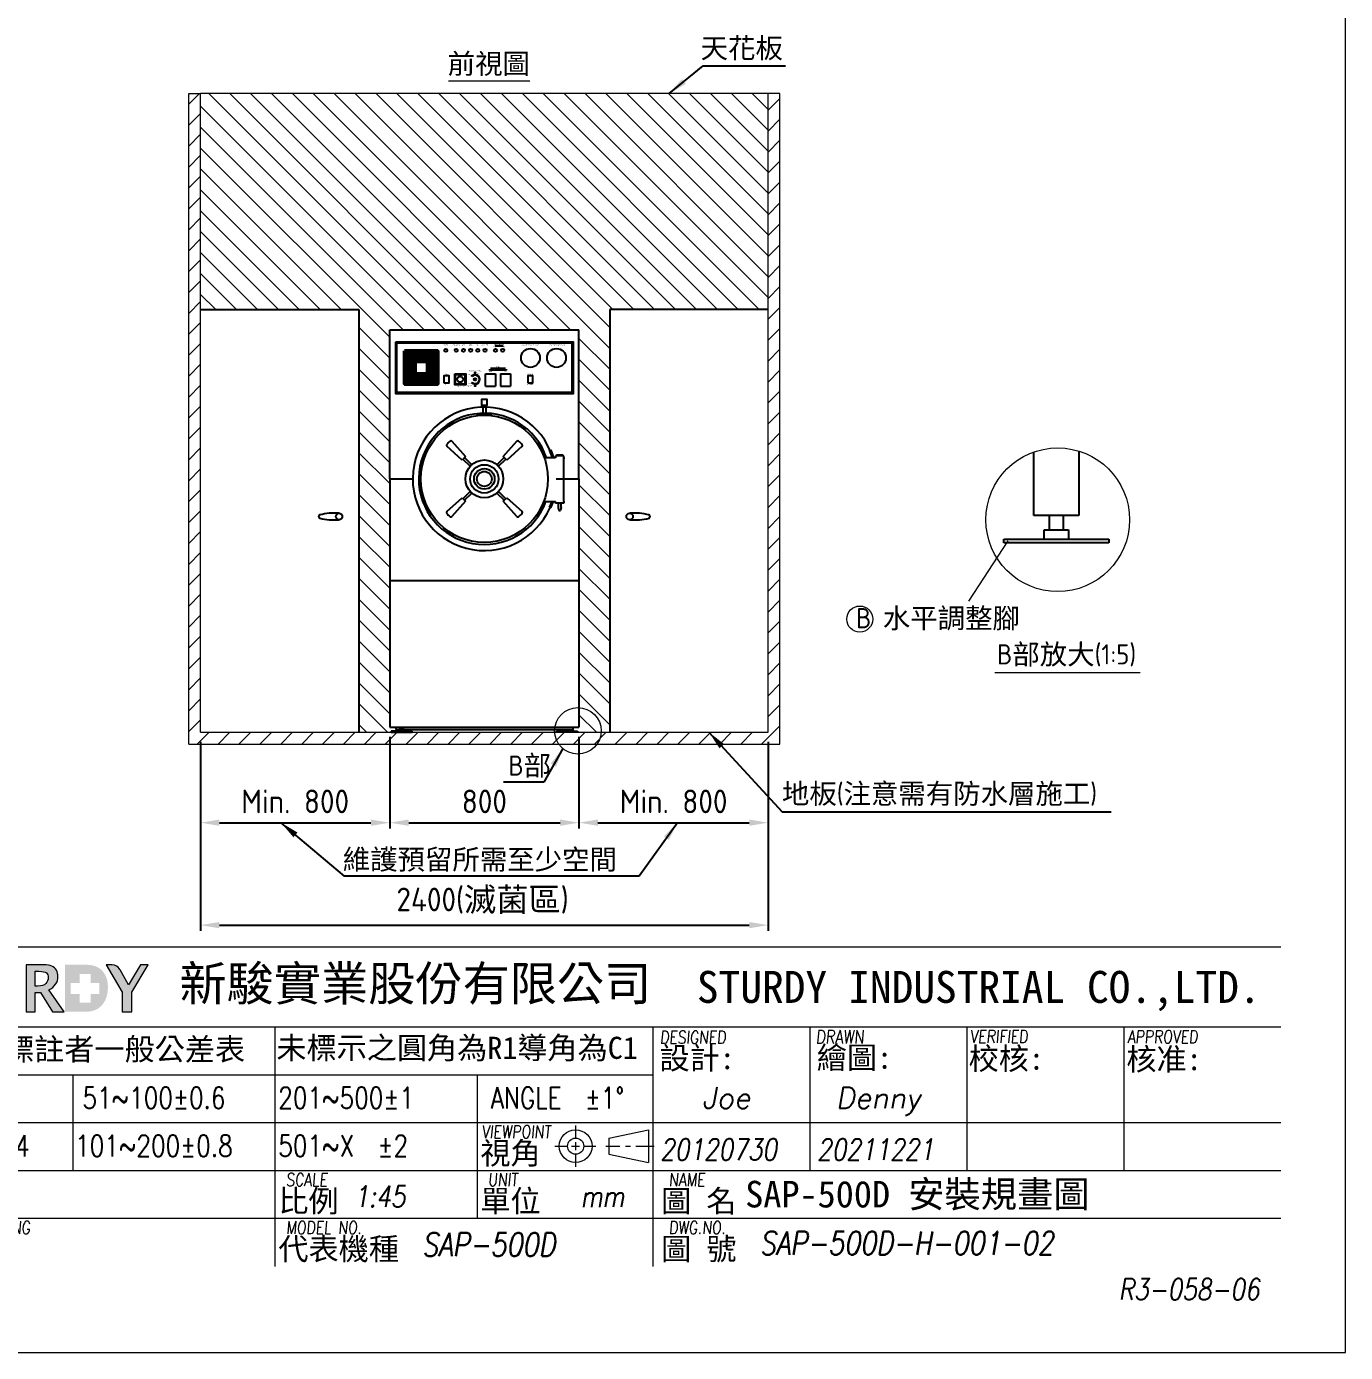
# Model space of a CAD drawing. Header units: millimetres. Extents: x 14537 to 27722, y 108 to 9378.
# Drawn here: x 22145 to 27722, y 108 to 5713 of the extents above; entities that cross this region are included whole.
import ezdxf

# ---------------------------------------------------------------- set-up
doc = ezdxf.new("R2010")
doc.units = ezdxf.units.MM
doc.header["$MEASUREMENT"] = 0
doc.linetypes.add('HIDDEN', pattern=[9.525, 6.35, -3.175])
doc.layers.get('0').update_dxf_attribs({"lineweight": 25})
for name, color, linetype, lineweight in [('D', 3, 'Continuous', 13), ('F', 7, 'Continuous', 15), ('H', 2, 'HIDDEN', 15), ('S', 4, 'Continuous', 15), ('T', 4, 'Continuous', 15)]:
    doc.layers.add(name, color=color, linetype=linetype, lineweight=lineweight)
doc.styles.get("Standard").update_dxf_attribs({"font": 'KAIU.TTF'})
doc.styles.add('STU25', font='isocp2.shx')
doc.styles.add('Text', font='romans.shx', dxfattribs={"width": 0.8, "oblique": 10})
doc.dimstyles.new('STU25', dxfattribs={"dimscale": 40, "dimtxt": 2.5, "dimasz": 2, "dimexe": 0.6, "dimexo": 1, "dimgap": 1, "dimtad": 1, "dimdsep": 46, "dimtxsty": 'STU25', "dimcen": 2, "dimazin": 2, "dimtfac": 1, "dimtmove": 0, "dimatfit": 3, "dimfxl": 0, "dimtolj": 1, "dimtzin": 0, "dimarcsym": 0})
doc.dimstyles.new('STU25$7', dxfattribs={"dimscale": 40, "dimtxt": 2.5, "dimasz": 2, "dimexe": 1.25, "dimexo": 0.625, "dimgap": 1, "dimtad": 0, "dimdec": 4, "dimdsep": 46, "dimtxsty": 'STU25', "dimcen": 2.5, "dimazin": 2, "dimtfac": 1, "dimtdec": 4, "dimtmove": 0, "dimatfit": 3, "dimfxl": 0, "dimtolj": 1, "dimtzin": 0, "dimarcsym": 0})

# ---------------------------------------------------------------- blocks, each defined once
blk = doc.blocks.new('*D7')
at = {"layer": 'D', "color": 0, "lineweight": -2}
for p, q in [((24481.2, 2711), (24481.2, 2323.8)), ((25281.2, 2690), (25281.2, 2323.8)), ((24561.2, 2347.8), (25201.2, 2347.8))]:
    blk.add_line(p, q, dxfattribs=at)
at = {"layer": 'D', "color": 0}
for points in [[(24561.2, 2361.2), (24561.2, 2334.5), (24481.2, 2347.8)], [(25201.2, 2334.5), (25201.2, 2361.2), (25281.2, 2347.8)]]:
    blk.add_solid(points, dxfattribs=at)
at = {"layer": 'Defpoints', "color": 0}
for p in [(24481.2, 2751), (25281.2, 2730), (25281.2, 2347.8)]:
    blk.add_point(p, dxfattribs=at)
at = {"layer": 'D', "color": 0, "insert": (24881.2, 2437.8), "char_height": 100, "attachment_point": 5, "style": 'STU25'}
blk.add_mtext('\\A1;Min. 800', dxfattribs=at)
blk = doc.blocks.new('*D5')
at = {"layer": 'D', "color": 0, "lineweight": -2}
for p, q in [((22881.2, 2690), (22881.2, 1890.7)), ((25281.2, 2690), (25281.2, 1890.7)), ((22961.2, 1914.7), (25201.2, 1914.7))]:
    blk.add_line(p, q, dxfattribs=at)
at = {"layer": 'D', "color": 0}
for points in [[(22961.2, 1928.1), (22961.2, 1901.4), (22881.2, 1914.7)], [(25201.2, 1901.4), (25201.2, 1928.1), (25281.2, 1914.7)]]:
    blk.add_solid(points, dxfattribs=at)
at = {"layer": 'Defpoints', "color": 0}
for p in [(22881.2, 2730), (25281.2, 2730), (25281.2, 1914.7)]:
    blk.add_point(p, dxfattribs=at)
at = {"layer": 'D', "color": 0, "insert": (24073.6, 2017.7), "char_height": 100, "attachment_point": 5, "style": 'STU25'}
blk.add_mtext('\\A1;2400({\\f標楷體|b0|i0|c136|p65;滅菌區})', dxfattribs=at)
blk = doc.blocks.new('*D6')
at = {"layer": 'D', "color": 0, "lineweight": -2}
for p, q in [((23681.2, 2711), (23681.2, 2323.8)), ((22881.2, 2690), (22881.2, 2323.8)), ((22961.2, 2347.8), (23601.2, 2347.8))]:
    blk.add_line(p, q, dxfattribs=at)
at = {"layer": 'D', "color": 0}
for points in [[(22961.2, 2361.2), (22961.2, 2334.5), (22881.2, 2347.8)], [(23601.2, 2334.5), (23601.2, 2361.2), (23681.2, 2347.8)]]:
    blk.add_solid(points, dxfattribs=at)
at = {"layer": 'Defpoints', "color": 0}
for p in [(23681.2, 2751), (22881.2, 2730), (23681.2, 2347.8)]:
    blk.add_point(p, dxfattribs=at)
at = {"layer": 'D', "color": 0, "insert": (23281.2, 2437.8), "char_height": 100, "attachment_point": 5, "style": 'STU25'}
blk.add_mtext('\\A1;Min. 800', dxfattribs=at)
blk = doc.blocks.new('*D18')
at = {"layer": 'D', "color": 0, "lineweight": -2}
for p, q in [((23681.2, 2711), (23681.2, 2323.8)), ((24481.2, 2711), (24481.2, 2323.8)), ((23761.2, 2347.8), (24401.2, 2347.8))]:
    blk.add_line(p, q, dxfattribs=at)
at = {"layer": 'D', "color": 0}
for points in [[(23761.2, 2361.2), (23761.2, 2334.5), (23681.2, 2347.8)], [(24401.2, 2334.5), (24401.2, 2361.2), (24481.2, 2347.8)]]:
    blk.add_solid(points, dxfattribs=at)
at = {"layer": 'Defpoints', "color": 0}
for p in [(23681.2, 2751), (24481.2, 2751), (24481.2, 2347.8)]:
    blk.add_point(p, dxfattribs=at)
at = {"layer": 'D', "color": 0, "insert": (24081.2, 2437.8), "char_height": 100, "attachment_point": 5, "style": 'STU25'}
blk.add_mtext('\\A1;800', dxfattribs=at)
blk = doc.blocks.new('新駿LOGO')
at = {"layer": 'F'}
h = blk.add_hatch(color=256, dxfattribs=at)
edge = h.paths.add_edge_path()
edge.add_spline(control_points=[(-518.54, -443.62), (-518.54, -443.62), (-518.54, -439.2), (-518.54, -439.2), (-518.54, -439.2), (-516.88, -439.2), (-516.88, -439.2), (-516.55, -439.2), (-516.29, -439.25), (-516.11, -439.33), (-515.93, -439.41), (-515.79, -439.54), (-515.69, -439.72), (-515.59, -439.89), (-515.54, -440.08), (-515.54, -440.3), (-515.54, -440.56), (-515.61, -440.8), (-515.76, -441.03), (-515.91, -441.26), (-516.12, -441.44), (-516.39, -441.56), (-516.39, -441.56), (-514.95, -443.62), (-514.95, -443.62), (-514.95, -443.62), (-516.07, -443.62), (-516.07, -443.62), (-516.07, -443.62), (-517.17, -441.81), (-517.17, -441.81), (-517.17, -441.81), (-517.67, -441.81), (-517.67, -441.81), (-517.67, -441.81), (-517.67, -443.62), (-517.67, -443.62), (-517.67, -443.62), (-518.54, -443.62), (-518.54, -443.62)], knot_values=[0, 0, 0, 0, 1, 1, 1, 2, 2, 2, 3, 3, 3, 4, 4, 4, 5, 5, 5, 6, 6, 6, 7, 7, 7, 8, 8, 8, 9, 9, 9, 10, 10, 10, 11, 11, 11, 12, 12, 12, 13, 13, 13, 13], degree=3, periodic=1)
edge = h.paths.add_edge_path(flags=16)
edge.add_spline(control_points=[(-517.67, -441.21), (-517.67, -441.21), (-517.46, -441.21), (-517.46, -441.21), (-517.08, -441.21), (-516.82, -441.13), (-516.68, -440.96), (-516.53, -440.8), (-516.46, -440.61), (-516.46, -440.4), (-516.46, -440.22), (-516.52, -440.08), (-516.63, -439.97), (-516.75, -439.86), (-516.99, -439.81), (-517.35, -439.81), (-517.35, -439.81), (-517.67, -439.81), (-517.67, -439.81), (-517.67, -439.81), (-517.67, -441.21), (-517.67, -441.21)], knot_values=[0, 0, 0, 0, 1, 1, 1, 2, 2, 2, 3, 3, 3, 4, 4, 4, 5, 5, 5, 6, 6, 6, 7, 7, 7, 7], degree=3, periodic=1)
h = blk.add_hatch(color=256, dxfattribs=at)
edge = h.paths.add_edge_path()
edge.add_spline(control_points=[(-514.87, -443.62), (-514.87, -443.62), (-513.05, -443.62), (-513.05, -443.62)], knot_values=[-9, -9, -9, -9, -8, -8, -8, -8], degree=3, periodic=0)
edge.add_spline(control_points=[(-513.05, -443.62), (-512.51, -443.62), (-512.09, -443.52), (-511.79, -443.32)], knot_values=[-8, -8, -8, -8, -7, -7, -7, -7], degree=3, periodic=0)
edge.add_spline(control_points=[(-511.79, -443.32), (-511.48, -443.12), (-511.25, -442.85), (-511.09, -442.5)], knot_values=[-7, -7, -7, -7, -6, -6, -6, -6], degree=3, periodic=0)
edge.add_spline(control_points=[(-511.09, -442.5), (-510.93, -442.15), (-510.85, -441.76), (-510.85, -441.32)], knot_values=[-6, -6, -6, -6, -5, -5, -5, -5], degree=3, periodic=0)
edge.add_spline(control_points=[(-510.85, -441.32), (-510.85, -440.87), (-510.93, -440.49), (-511.1, -440.17)], knot_values=[-5, -5, -5, -5, -4, -4, -4, -4], degree=3, periodic=0)
edge.add_spline(control_points=[(-511.1, -440.17), (-511.27, -439.85), (-511.49, -439.61), (-511.78, -439.45)], knot_values=[-4, -4, -4, -4, -3, -3, -3, -3], degree=3, periodic=0)
edge.add_spline(control_points=[(-511.78, -439.45), (-512.06, -439.29), (-512.46, -439.2), (-512.97, -439.2)], knot_values=[-3, -3, -3, -3, -2, -2, -2, -2], degree=3, periodic=0)
edge.add_spline(control_points=[(-512.97, -439.2), (-512.97, -439.2), (-514.87, -439.2), (-514.87, -439.2)], knot_values=[-2, -2, -2, -2, -1, -1, -1, -1], degree=3, periodic=0)
edge.add_spline(control_points=[(-514.87, -439.2), (-514.87, -439.2), (-514.87, -443.62), (-514.87, -443.62)], knot_values=[-1, -1, -1, -1, 0, 0, 0, 0], degree=3, periodic=0)
h.paths.add_polyline_path([(-514.34, -441.95), (-514.34, -440.92), (-513.51, -440.92), (-513.51, -440.07), (-512.48, -440.07), (-512.48, -440.92), (-511.64, -440.92), (-511.64, -441.95), (-512.48, -441.95), (-512.48, -442.77), (-513.51, -442.77), (-513.51, -441.95)], flags=16)
h = blk.add_hatch(color=256, dxfattribs=at)
edge = h.paths.add_edge_path()
edge.add_spline(control_points=[(-509.51, -443.62), (-509.51, -443.62), (-509.51, -441.77), (-509.51, -441.77), (-509.51, -441.77), (-511, -439.2), (-511, -439.2), (-511, -439.2), (-510.64, -439.2), (-510.64, -439.2), (-510.64, -439.2), (-510.3, -439.19), (-510.04, -439.32), (-509.79, -439.45), (-509.71, -439.68), (-509.71, -439.68), (-509.71, -439.68), (-508.9, -441.07), (-508.9, -441.07), (-508.9, -441.07), (-507.78, -439.2), (-507.78, -439.2), (-507.78, -439.2), (-507.05, -439.2), (-507.05, -439.2), (-507.05, -439.2), (-508.59, -441.77), (-508.59, -441.77), (-508.59, -441.77), (-508.59, -443.62), (-508.59, -443.62), (-508.59, -443.62), (-509.51, -443.62), (-509.51, -443.62)], knot_values=[0, 0, 0, 0, 1, 1, 1, 2, 2, 2, 3, 3, 3, 4, 4, 4, 5, 5, 5, 6, 6, 6, 7, 7, 7, 8, 8, 8, 9, 9, 9, 10, 10, 10, 11, 11, 11, 11], degree=3, periodic=1)
at = {"layer": 'F', "lineweight": 0}
for points, knots in [([(-518.54, -443.62), (-518.54, -443.62), (-518.54, -439.2), (-518.54, -439.2), (-518.54, -439.2), (-516.88, -439.2), (-516.88, -439.2), (-516.55, -439.2), (-516.29, -439.25), (-516.11, -439.33), (-515.93, -439.41), (-515.79, -439.54), (-515.69, -439.72), (-515.59, -439.89), (-515.54, -440.08), (-515.54, -440.3), (-515.54, -440.56), (-515.61, -440.8), (-515.76, -441.03), (-515.91, -441.26), (-516.12, -441.44), (-516.39, -441.56), (-516.39, -441.56), (-514.95, -443.62), (-514.95, -443.62), (-514.95, -443.62), (-516.07, -443.62), (-516.07, -443.62), (-516.07, -443.62), (-517.17, -441.81), (-517.17, -441.81), (-517.17, -441.81), (-517.67, -441.81), (-517.67, -441.81), (-517.67, -441.81), (-517.67, -443.62), (-517.67, -443.62), (-517.67, -443.62), (-518.54, -443.62), (-518.54, -443.62)], [0, 0, 0, 0, 1, 1, 1, 2, 2, 2, 3, 3, 3, 4, 4, 4, 5, 5, 5, 6, 6, 6, 7, 7, 7, 8, 8, 8, 9, 9, 9, 10, 10, 10, 11, 11, 11, 12, 12, 12, 13, 13, 13, 13]), ([(-509.51, -443.62), (-509.51, -443.62), (-509.51, -441.77), (-509.51, -441.77), (-509.51, -441.77), (-511, -439.2), (-511, -439.2), (-511, -439.2), (-510.64, -439.2), (-510.64, -439.2), (-510.64, -439.2), (-510.3, -439.19), (-510.04, -439.32), (-509.79, -439.45), (-509.71, -439.68), (-509.71, -439.68), (-509.71, -439.68), (-508.9, -441.07), (-508.9, -441.07), (-508.9, -441.07), (-507.78, -439.2), (-507.78, -439.2), (-507.78, -439.2), (-507.05, -439.2), (-507.05, -439.2), (-507.05, -439.2), (-508.59, -441.77), (-508.59, -441.77), (-508.59, -441.77), (-508.59, -443.62), (-508.59, -443.62), (-508.59, -443.62), (-509.51, -443.62), (-509.51, -443.62)], [0, 0, 0, 0, 1, 1, 1, 2, 2, 2, 3, 3, 3, 4, 4, 4, 5, 5, 5, 6, 6, 6, 7, 7, 7, 8, 8, 8, 9, 9, 9, 10, 10, 10, 11, 11, 11, 11]), ([(-517.67, -441.21), (-517.67, -441.21), (-517.46, -441.21), (-517.46, -441.21), (-517.08, -441.21), (-516.82, -441.13), (-516.68, -440.96), (-516.53, -440.8), (-516.46, -440.61), (-516.46, -440.4), (-516.46, -440.22), (-516.52, -440.08), (-516.63, -439.97), (-516.75, -439.86), (-516.99, -439.81), (-517.35, -439.81), (-517.35, -439.81), (-517.67, -439.81), (-517.67, -439.81), (-517.67, -439.81), (-517.67, -441.21), (-517.67, -441.21)], [0, 0, 0, 0, 1, 1, 1, 2, 2, 2, 3, 3, 3, 4, 4, 4, 5, 5, 5, 6, 6, 6, 7, 7, 7, 7])]:
    blk.add_open_spline(points, degree=3, knots=knots, dxfattribs=at)
at = {"attachment_point": 1, "style": 'STU25'}
for s, insert, char_height in [('{\\f標楷體|b0|i0|c136|p65;新駿實業股份有限公司}', (-504.12, -439.33), 3.25), ('{\\f標楷體|b0|i0|c136|p65;STURDY\\H0.9667x; \\H1.034x;INDUSTRIAL CO.,LTD.}', (-455.51, -439.78), 3)]:
    blk.add_mtext(s, dxfattribs=dict(at, insert=insert, char_height=char_height))
blk = doc.blocks.new('H421')
at = {"layer": 'F', "color": 7}
for p, q in [((155.91, 38.09), (286.91, 38.09)), ((211.36, 38.09), (286.91, 38.09)), ((155.91, 30.59), (286.91, 30.59)), ((192.41, 30.59), (192.41, 17.09)), ((242.66, 30.59), (242.66, 17.09)), ((257.41, 30.59), (257.41, 17.09)), ((272.16, 30.59), (272.16, 17.09)), ((155.91, 26.09), (227.91, 26.09)), ((173.41, 26.09), (173.41, 17.09)), ((211.41, 26.09), (211.41, 17.09)), ((155.91, 21.59), (286.91, 21.59)), ((214.91, 21.59), (286.91, 21.59)), ((227.91, 21.59), (286.91, 21.59)), ((155.91, 17.09), (286.91, 17.09)), ((211.41, 17.09), (211.41, 12.59)), ((227.91, 17.09), (227.91, 8.09)), ((286.91, 12.59), (155.91, 12.59))]:
    blk.add_line(p, q, dxfattribs=at)
at = {"layer": 'F'}
for p, q in [((227.91, 30.59), (227.91, 17.09)), ((192.41, 17.09), (192.41, 8.09))]:
    blk.add_line(p, q, dxfattribs=at)
at = {"layer": 'F', "color": 0}
for p, q in [((220.66, 21.32), (220.66, 20.14)), ((223.77, 20.14), (227.5, 20.92)), ((223.77, 20.14), (223.77, 18.62)), ((227.5, 20.92), (227.5, 17.84)), ((218.72, 19.38), (219.89, 19.38)), ((220.27, 19.38), (221.04, 19.38)), ((220.66, 19.77), (220.66, 19)), ((221.42, 19.38), (222.57, 19.38)), ((223.49, 19.38), (224.81, 19.38)), ((225.34, 19.38), (225.81, 19.38)), ((226.31, 19.38), (228.03, 19.38)), ((220.66, 18.62), (220.66, 17.45)), ((223.77, 18.62), (227.5, 17.84))]:
    blk.add_line(p, q, dxfattribs=at)
for radius in [1.54, 0.762]:
    blk.add_circle((220.66, 19.38), radius, dxfattribs=at)
blk.add_blockref('新駿LOGO', (687.56, 475.62))
at = {"layer": 'F', "lineweight": -3}
for s, height, p in [('未標示之圓角為R1導角為C1', 2.0757, (192.54, 27.58)), ('未標註者一般公差表', 2.076, (164.12, 27.45)), ('設計:', 2.076, (228.54, 26.61)), ('繪圖:', 2.076, (243.32, 26.66)), ('校核:', 2.076, (257.59, 26.57)), ('核准:', 2.076, (272.41, 26.52)), ('視角', 2.076, (211.71, 17.69)), ('比例', 2.076, (192.73, 13.19)), ('單位', 2.076, (211.71, 13.19)), ('圖 名', 2.076, (228.7, 13.19)), ('代表機種', 2.076, (192.73, 8.69)), ('圖 號', 2.076, (228.7, 8.69))]:
    blk.add_text(s, height=height, dxfattribs=at).set_placement(p)
at = {"layer": 'F', "color": 1, "lineweight": 15, "style": 'Text', "oblique": 5, "width": 0.8}
for s, height, p in [('DESIGNED', 1.2, (228.57, 29.01)), ('DRAWN', 1.245, (243.23, 29.03)), ('VERIFIED', 1.2, (257.72, 29.09)), ('APPROVED', 1.2, (272.5, 29.06)), ('VIEWPOINT', 1.2, (211.83, 20.13)), ('SCALE', 1.2, (193.44, 15.63)), ('UNIT', 1.2, (212.42, 15.63)), ('NAME', 1.2, (229.41, 15.63)), ('SURFACE FINISHING', 1.2, (156.92, 11.13)), ('MODEL NO.', 1.2, (193.44, 11.13)), ('DWG.NO.', 1.2, (229.41, 11.13))]:
    blk.add_text(s, height=height, dxfattribs=at).set_placement(p)
at = {"layer": 'F', "lineweight": 20, "style": 'Text', "width": 0.8}
for s, p in [('51~100±0.6', (174.32, 22.91)), ('201~500±1', (192.72, 22.91)), ('ANGLE  ±1%%D', (212.68, 22.91)), ('11~50 ±0.4', (156.2, 18.41)), ('101~200±0.8', (173.63, 18.41)), ('501~X  ±2', (192.72, 18.41))]:
    blk.add_text(s, height=2, dxfattribs=at).set_placement(p)

msp = doc.modelspace()

# ---------------------------------------------------------------- hatches: boundary and pattern name
h = msp.add_hatch(color=256)
h.paths.add_polyline_path([(23706.196, 4380.791), (23706.196, 4160.791), (24456.196, 4160.791), (24456.196, 4380.791)])
h.paths.add_polyline_path([(23711.196, 4165.791), (23711.196, 4375.791), (24451.196, 4375.791), (24451.196, 4165.791)], flags=16)
h = msp.add_hatch(color=256)
h.paths.add_polyline_path([(24002.196, 4245.041), (23956.196, 4245.041), (23956.196, 4199.041), (24002.196, 4199.041)])
h.paths.add_polyline_path([(23999.196, 4242.041), (23999.196, 4202.041), (23959.196, 4202.041), (23959.196, 4242.041)], flags=16)
h = msp.add_hatch(color=256)
h.paths.add_polyline_path([(24028.778, 4236.622), (24027.362, 4238.038, 0.01136804), (24026.639, 4237.347), (24029.468, 4234.519, -0.39222709), (24053.925, 4235.444), (24054.141, 4237.832, 0.03083087), (24052.077, 4239.179), (24052.978, 4240.967, 0.01136804), (24052.096, 4241.438), (24051.196, 4239.651, 0.30992327)])
h.paths.add_polyline_path([(24051.292, 4206.259), (24051.077, 4203.871, 0.55981906), (24054.141, 4237.832), (24053.925, 4235.444, -0.51491666)])
h.paths.add_polyline_path([(24051.077, 4203.871), (24051.292, 4206.259, -0.34118458), (24029.468, 4209.063), (24026.639, 4206.235, 0.01136804), (24027.362, 4205.544), (24028.778, 4206.959, 0.30810322)])
at = {"linetype": 'Continuous'}
for points in [[(23712.907, 2733.041), (23715.803, 2735.937), (23715.803, 2733.041)], [(23736.588, 2733.041), (23739.484, 2733.041), (23736.588, 2735.937)], [(24425.803, 2733.041), (24422.907, 2733.041), (24425.803, 2735.937)], [(24449.484, 2733.041), (24446.588, 2735.937), (24446.588, 2733.041)]]:
    msp.add_hatch(color=256, dxfattribs=at).paths.add_polyline_path(points)
at = {"layer": 'D'}
h = msp.add_hatch(dxfattribs=at)
h.set_pattern_fill('ANSI31', color=256, scale=500, angle=90, style=0)
h.set_pattern_definition([(135, (14537.367, 108.335), (-44.19417, -44.19417), [])])
h.paths.add_polyline_path([(24481.196, 4431.041), (24481.196, 3801.041), (24481.196, 3371.041), (24481.196, 2751.041), (24456.196, 2751.041), (24456.196, 2741.041), (24446.588, 2741.041), (24446.588, 2733.041), (24480.696, 2733.041), (24480.696, 2730.041), (24611.98, 2730.041), (24611.98, 4516.976), (25281.196, 4516.976), (25281.196, 5430.041), (22881.196, 5430.041), (22881.196, 4516.976), (23550.411, 4516.976), (23550.411, 2730.041), (23681.695, 2730.041), (23681.695, 2733.041), (23715.803, 2733.041), (23715.803, 2741.041), (23706.196, 2741.041), (23706.196, 2751.041), (23681.196, 2751.041), (23681.196, 3371.041), (23681.196, 3801.041), (23681.196, 4431.041)])
at = {"layer": 'H', "ltscale": 5}
h = msp.add_hatch(dxfattribs=at)
h.set_pattern_fill('ANSI31', color=256, scale=500, style=0)
h.set_pattern_definition([(45, (241080.767, 23345.97), (-44.194174, 44.194174), [])])
h.paths.add_polyline_path([(25331.196, 2680.041), (25331.196, 5430.041), (25281.196, 5430.041), (25281.196, 2730.041), (22881.196, 2730.041), (22881.196, 5430.041), (22831.196, 5430.041), (22831.196, 2680.041)])
h.paths.add_polyline_path([(25331.196, 5430.041), (25281.196, 5430.041)], flags=16)
h.paths.add_polyline_path([(22831.196, 5430.041), (22881.196, 5430.041)], flags=16)

# ---------------------------------------------------------------- linework, layer by layer
for p, q in [((22881.196, 4516.976), (23550.411, 4516.976)), ((23550.411, 4516.976), (23550.411, 2730.041)), ((24611.98, 4516.976), (24611.98, 2730.041)), ((25281.196, 4516.976), (24611.98, 4516.976)), ((23681.196, 3801.041), (23681.196, 4431.041)), ((23681.196, 4431.041), (24481.196, 4431.041)), ((24481.196, 3801.041), (24481.196, 4431.041)), ((23711.196, 4375.791), (24451.196, 4375.791)), ((23711.196, 4165.791), (23711.196, 4375.791)), ((24451.196, 4375.791), (24451.196, 4165.791)), ((24127.196, 4364.111), (24127.196, 4362.111)), ((24127.196, 4364.111), (24159.696, 4364.111)), ((24143.446, 4366.111), (24143.446, 4364.111)), ((24159.696, 4364.111), (24159.696, 4362.111)), ((24029.468, 4234.519), (24026.639, 4237.347)), ((24029.468, 4209.063), (24026.639, 4206.235)), ((24028.778, 4236.622), (24027.362, 4238.038)), ((24028.778, 4206.959), (24027.362, 4205.544)), ((24051.196, 4239.651), (24052.096, 4241.438)), ((24052.077, 4239.179), (24052.978, 4240.967)), ((24085.846, 4245.041), (24128.546, 4245.041)), ((24085.846, 4192.541), (24085.846, 4245.041)), ((24128.546, 4245.041), (24128.546, 4192.541)), ((24148.846, 4245.041), (24191.546, 4245.041)), ((24148.846, 4245.041), (24148.846, 4192.541)), ((24191.546, 4245.041), (24191.546, 4192.541)), ((24451.196, 4165.791), (23711.196, 4165.791)), ((24085.846, 4192.541), (24128.546, 4192.541)), ((24148.846, 4192.541), (24191.546, 4192.541)), ((24068.696, 4135.241), (24068.696, 4114.241)), ((24091.696, 4137.241), (24070.696, 4137.241)), ((24070.696, 4112.241), (24075.196, 4112.241)), ((24075.196, 4112.241), (24087.196, 4112.241)), ((24075.196, 4112.241), (24075.196, 4071.741)), ((24087.196, 4112.241), (24091.696, 4112.241)), ((24087.196, 4112.241), (24087.196, 4071.741)), ((24093.696, 4114.241), (24093.696, 4135.241)), ((24050.196, 4071.741), (24050.196, 4069.741)), ((24112.196, 4071.741), (24050.196, 4071.741)), ((24050.196, 4069.741), (24112.196, 4069.741)), ((24112.196, 4069.741), (24112.196, 4071.741)), ((24357.189, 3920.453), (24362.605, 3923.035)), ((24385.653, 3902.541), (24386.153, 3903.041)), ((24385.653, 3898.541), (24385.653, 3902.541)), ((24386.153, 3898.041), (24385.653, 3898.541)), ((24386.153, 3903.041), (24413.153, 3903.041)), ((24413.153, 3898.041), (24386.153, 3898.041)), ((24413.153, 3903.041), (24413.653, 3902.541)), ((24413.653, 3898.541), (24413.153, 3898.041)), ((24413.653, 3902.541), (24413.653, 3898.541)), ((24417.153, 3892.041), (24417.153, 3886.041)), ((23681.196, 3801.041), (23681.196, 3371.041)), ((23681.196, 3801.041), (23778.196, 3801.041)), ((23681.196, 3801.041), (23778.196, 3801.041)), ((24384.196, 3801.041), (24481.196, 3801.041)), ((24384.196, 3801.041), (24481.196, 3801.041)), ((24481.196, 3801.041), (24481.196, 3371.041)), ((24417.153, 3710.041), (24417.153, 3716.041)), ((24357.189, 3681.629), (24362.605, 3679.047)), ((24393.303, 3698.041), (24393.303, 3680.041)), ((24393.303, 3680.041), (24396.153, 3668.041)), ((24396.153, 3668.041), (24403.153, 3668.041)), ((24406.003, 3680.041), (24403.153, 3668.041)), ((24406.003, 3680.041), (24406.003, 3698.041)), ((23681.196, 3371.041), (23681.196, 2751.041)), ((23681.196, 3371.041), (24481.196, 3371.041)), ((23681.196, 3371.041), (24481.196, 3371.041)), ((24481.196, 3371.041), (24481.196, 2751.041)), ((23681.196, 2751.041), (24481.196, 2751.041)), ((23706.196, 2751.041), (23706.196, 2741.041)), ((24456.196, 2741.041), (24456.196, 2751.041)), ((23775.696, 2734.041), (23686.696, 2734.041)), ((23686.696, 2734.041), (23686.696, 2730.041)), ((23686.696, 2730.041), (23775.696, 2730.041)), ((23706.196, 2741.041), (24456.196, 2741.041)), ((23720.803, 2741.041), (23720.803, 2734.041)), ((23741.588, 2741.041), (23720.803, 2741.041)), ((23725.999, 2741.041), (23725.999, 2734.041)), ((23736.392, 2741.041), (23736.392, 2734.041)), ((23741.588, 2734.041), (23741.588, 2741.041)), ((23775.696, 2730.041), (23775.696, 2734.041)), ((24386.696, 2734.041), (24475.696, 2734.041)), ((24386.696, 2730.041), (24386.696, 2734.041)), ((24475.696, 2730.041), (24386.696, 2730.041)), ((24420.803, 2734.041), (24420.803, 2741.041)), ((24420.803, 2741.041), (24441.588, 2741.041)), ((24425.999, 2741.041), (24425.999, 2734.041)), ((24436.392, 2741.041), (24436.392, 2734.041)), ((24441.588, 2741.041), (24441.588, 2734.041)), ((24475.696, 2734.041), (24475.696, 2730.041))]:
    msp.add_line(p, q)
at = {"lineweight": 50}
for p, q in [((23744.196, 4341.791), (23788.196, 4297.791)), ((23840.196, 4297.791), (23884.196, 4341.791)), ((24107.196, 4264.791), (24107.196, 4259.791)), ((24107.196, 4264.791), (24170.196, 4264.791)), ((24137.696, 4264.791), (24137.696, 4269.791)), ((24170.196, 4264.791), (24170.196, 4259.791)), ((23788.196, 4245.791), (23744.196, 4201.791)), ((23840.196, 4245.791), (23884.196, 4201.791))]:
    msp.add_line(p, q, dxfattribs=at)
at = {"linetype": 'Continuous'}
for p, q in [((23986.729, 3880.658), (23922.028, 3938.995)), ((23943.242, 3960.208), (24001.578, 3895.508)), ((24160.813, 3895.508), (24219.149, 3960.208)), ((24240.363, 3938.995), (24175.662, 3880.658)), ((24001.578, 3895.508), (23986.729, 3880.658)), ((23990.795, 3884.724), (24021.368, 3854.151)), ((24028.086, 3860.868), (23997.512, 3891.442)), ((24164.879, 3891.442), (24134.305, 3860.868)), ((24141.023, 3854.151), (24171.596, 3884.724)), ((24175.662, 3880.658), (24160.813, 3895.508)), ((24382.153, 3890.541), (24334.552, 3890.541)), ((24417.153, 3898.041), (24382.153, 3898.041)), ((24382.153, 3898.041), (24382.153, 3890.541)), ((24417.153, 3890.541), (24417.153, 3898.041)), ((24417.153, 3705.541), (24417.153, 3890.541)), ((26404.658, 3645.875), (26404.658, 3914.7)), ((26594.658, 3918.675), (26594.658, 3645.875)), ((23922.413, 3663.433), (23986.729, 3721.423)), ((24001.578, 3706.574), (23943.242, 3641.874)), ((23986.729, 3721.423), (24001.578, 3706.574)), ((24021.368, 3747.931), (23990.795, 3717.357)), ((23997.512, 3710.64), (24028.086, 3741.213)), ((24134.305, 3741.213), (24164.879, 3710.64)), ((24171.596, 3717.357), (24141.023, 3747.931)), ((24160.813, 3706.574), (24175.662, 3721.423)), ((24218.803, 3642.258), (24160.813, 3706.574)), ((24175.662, 3721.423), (24240.363, 3663.087)), ((24332.352, 3705.541), (24382.153, 3705.541)), ((24382.153, 3698.041), (24382.153, 3705.541)), ((24417.153, 3705.541), (24417.153, 3698.041)), ((24417.153, 3698.041), (24382.153, 3698.041)), ((26594.658, 3645.875), (26404.658, 3645.875)), ((26469.658, 3645.875), (26469.658, 3585.875)), ((26529.658, 3585.875), (26529.658, 3645.875)), ((26277.158, 3530.875), (26277.158, 3545.875)), ((26277.158, 3545.875), (26722.158, 3545.875)), ((26447.697, 3545.875), (26447.697, 3585.875)), ((26447.697, 3585.875), (26551.62, 3585.875)), ((26551.62, 3585.875), (26551.62, 3545.875)), ((26722.158, 3545.875), (26722.158, 3530.875)), ((26722.158, 3530.875), (26277.158, 3530.875))]:
    msp.add_line(p, q, dxfattribs=at)
for points in [[(23706.196, 4380.791), (24456.196, 4380.791), (24456.196, 4160.791), (23706.196, 4160.791)], [(23910.196, 4207.041), (23932.196, 4207.041), (23932.196, 4237.041), (23910.196, 4237.041)], [(23956.196, 4245.041), (24002.196, 4245.041), (24002.196, 4199.041), (23956.196, 4199.041)], [(23959.196, 4242.041), (23999.196, 4242.041), (23999.196, 4202.041), (23959.196, 4202.041)], [(24264.546, 4207.291), (24286.546, 4207.291), (24286.546, 4237.291), (24264.546, 4237.291)]]:
    msp.add_lwpolyline(points, close=True)
at = {"lineweight": 50}
for points in [[(23744.196, 4341.791), (23884.196, 4341.791), (23884.196, 4201.791), (23744.196, 4201.791)], [(23748.196, 4337.791), (23880.196, 4337.791), (23880.196, 4205.791), (23748.196, 4205.791)], [(23752.196, 4333.791), (23876.196, 4333.791), (23876.196, 4209.791), (23752.196, 4209.791)], [(23756.196, 4329.791), (23872.196, 4329.791), (23872.196, 4213.791), (23756.196, 4213.791)], [(23760.196, 4325.791), (23868.196, 4325.791), (23868.196, 4217.791), (23760.196, 4217.791)], [(23764.196, 4321.791), (23864.196, 4321.791), (23864.196, 4221.791), (23764.196, 4221.791)], [(23768.196, 4317.791), (23860.196, 4317.791), (23860.196, 4225.791), (23768.196, 4225.791)], [(23772.196, 4313.791), (23856.196, 4313.791), (23856.196, 4229.791), (23772.196, 4229.791)], [(23776.196, 4309.791), (23852.196, 4309.791), (23852.196, 4233.791), (23776.196, 4233.791)], [(23780.196, 4305.791), (23848.196, 4305.791), (23848.196, 4237.791), (23780.196, 4237.791)], [(23784.196, 4301.791), (23844.196, 4301.791), (23844.196, 4241.791), (23784.196, 4241.791)], [(23788.196, 4297.791), (23840.196, 4297.791), (23840.196, 4245.791), (23788.196, 4245.791)]]:
    msp.add_lwpolyline(points, close=True, dxfattribs=at)
for centre, radius in [((23918.196, 4344.791), 6.5), ((23962.196, 4344.791), 6.5), ((23992.696, 4344.791), 6.5), ((24023.196, 4344.791), 6.5), ((24053.696, 4344.791), 6.5), ((24084.196, 4344.791), 6.5), ((24128.196, 4344.791), 6.5), ((24158.696, 4344.791), 6.5), ((24276.196, 4312.291), 40), ((24386.196, 4312.291), 40), ((23979.196, 4222.041), 12.5), ((24081.196, 3801.041), 268.7), ((24081.196, 3801.041), 80), ((24081.196, 3801.041), 60), ((24081.196, 3801.041), 43.5), ((24081.196, 3801.041), 31.5), ((23466.788, 3641.874), 13.838), ((24695.603, 3641.874), 13.838)]:
    msp.add_circle(centre, radius)
at = {"lineweight": 25}
for centre, radius in [((24042.196, 4222.041), 5), ((24042.196, 4249.541), 2.1), ((24042.196, 4194.541), 2.1)]:
    msp.add_circle(centre, radius, dxfattribs=at)
for centre, radius, start, end in [((24042.196, 4221.791), 22, 132.394749, 135), ((24042.196, 4221.791), 22, 225, 227.605251), ((24042.196, 4221.791), 20, 63.256316, 132.134016), ((24042.196, 4221.791), 20, 227.865984, 60.390332), ((24042.196, 4221.791), 18, 225, 135), ((24042.196, 4221.791), 22, 60.651065, 63.256316), ((24081.196, 3801.041), 303, 17.180298, 341.628228), ((24070.696, 4135.241), 2, 90, 180), ((24070.696, 4114.241), 2, 180, 270), ((24091.696, 4135.241), 2, 0, 90), ((24091.696, 4114.241), 2, 270, 0), ((24106.696, 3801.041), 277.5, 18.815545, 25.487446), ((24106.696, 3801.041), 283.5, 18.402875, 25.487446), ((24106.696, 3801.041), 277.5, 334.512554, 339.87044), ((24106.696, 3801.041), 283.5, 334.512554, 340.314276), ((23387.771, 3641.874), 7.438, 92.871294, 267.128706), ((23447.158, 3403.991), 252.485, 85.540935, 104.343446), ((24715.233, 3403.991), 252.485, 75.656554, 94.459065), ((24774.62, 3641.874), 7.438, 272.871294, 87.128706), ((23447.158, 3879.757), 252.485, 255.656554, 274.459065), ((24715.233, 3879.757), 252.485, 265.540935, 284.343446)]:
    msp.add_arc(centre, radius, start, end)
at = {"linetype": 'ByBlock'}
msp.add_arc((24081.196, 3801.041), 277.5, 18.815545, 339.87044, dxfattribs=at)
at = {"linetype": 'Continuous'}
for centre, radius, start, end in [((23925.569, 3942.535), 5.007, 146.352885, 225), ((23967.829, 3914.407), 55.773, 123.647115, 146.352885), ((23939.701, 3956.668), 5.007, 39.078128, 123.647115), ((24222.69, 3956.668), 5.007, 56.352885, 135), ((24194.562, 3914.407), 55.773, 33.647115, 56.352885), ((24236.822, 3942.535), 5.007, 309.078128, 33.647115), ((23925.569, 3659.547), 5.007, 129.078078, 213.647115), ((23967.829, 3687.675), 55.773, 213.647115, 236.352885), ((24194.562, 3687.675), 55.773, 303.647115, 326.352885), ((24236.822, 3659.547), 5.007, 326.352885, 45), ((23939.701, 3645.414), 5.007, 236.352885, 315), ((24222.69, 3645.414), 5.007, 219.078078, 303.647115)]:
    msp.add_arc(centre, radius, start, end, dxfattribs=at)
at = {"layer": 'D', "color": 11}
for p, q in [((23929.303, 5484.026), (24273.466, 5484.026)), ((26239.943, 2983.214), (26854.342, 2983.214))]:
    msp.add_line(p, q, dxfattribs=at)
at = {"layer": 'D', "linetype": 'Continuous'}
msp.add_line((26295.093, 3539.575), (26128.267, 3284.08), dxfattribs=at)
at = {"layer": 'D'}
msp.add_line((23775.696, 2730.041), (24386.696, 2730.041), dxfattribs=at)
for centre, radius in [((26505.693, 3628.262), 303.734), ((25668.611, 3208.456), 55), ((24476.689, 2736.157), 98.378)]:
    msp.add_circle(centre, radius, dxfattribs=at)
at = {"layer": 'F', "color": 6}
msp.add_lwpolyline([(14537.367, 9378.335), (14537.367, 108.335), (27722.367, 108.335), (27722.367, 9378.335)], close=True, dxfattribs=at)
msp.add_lwpolyline([(14537.367, 9378.335), (14537.367, 108.335), (27722.367, 108.335), (27722.367, 9378.335)], close=True, dxfattribs=at)
at = {"layer": 'S', "linetype": 'Continuous'}
for p, q in [((22831.196, 2680.041), (22831.196, 5430.041)), ((22831.196, 5430.041), (22881.196, 5430.041)), ((22881.196, 2730.041), (22881.196, 5430.041)), ((25331.196, 5430.041), (22881.196, 5430.041)), ((25281.196, 2730.041), (25281.196, 5430.041)), ((25331.196, 5430.041), (25281.196, 5430.041)), ((25331.196, 2680.041), (25331.196, 5430.041)), ((22881.196, 2730.041), (25281.196, 2730.041)), ((22831.196, 2680.041), (25331.196, 2680.041))]:
    msp.add_line(p, q, dxfattribs=at)
at = {"layer": 'S'}
for p, q in [((22831.196, 5430.041), (22881.196, 5430.041)), ((22831.196, 5430.041), (22881.196, 5430.041)), ((25331.196, 5430.041), (25281.196, 5430.041)), ((25331.196, 5430.041), (25281.196, 5430.041)), ((25281.196, 4730.041), (25281.196, 4740.041))]:
    msp.add_line(p, q, dxfattribs=at)

# ---------------------------------------------------------------- block references
at = {"xscale": 45, "yscale": 45, "zscale": 45}
msp.add_blockref('H421', (14537.367, 108.335), dxfattribs=at)

# ---------------------------------------------------------------- texts
for s, insert, char_height, width, attachment_point in [('{\\fArial|b0|i0|c0|p34;POWER}', (23908.196, 4367.791), 3.5, 19.50054, 1), ('{\\fArial|b0|i0|c0|p34;ADD WATER}', (23962.196, 4366.024), 3.5, 29.9713, 5), ('{\\fArial|b0|i0|c0|p34;HEAT}', (23992.696, 4366.024), 3.5, 19, 5), ('{\\fArial|b0|i0|c0|p34;STERI}.', (24023.775, 4366.024), 3.5, 19, 5), ('{\\fArial|b0|i0|c0|p34;DRY}', (24048.196, 4367.791), 3.5, 14.99983, 1), ('{\\fArial|b0|i0|c0|p34;COMPLETE}', (24070.196, 4367.791), 3.5, 23.49974, 1), ('{\\fArial|b0|i0|c0|p34;CLOSE}', (24119.202, 4360.887), 3.5, 41.76, 1), ('{\\fArial|b0|i0|c0|p34;OPPOSITE DOOR}', (24122.203, 4370.851), 3.5, 41.75953, 1), ('{\\fArial|b0|i0|c0|p34;OPEN}', (24153.22, 4360.885), 3.5, 41.76, 1), ('{\\fArial|b0|i0|c0|p34;CHAMBER PRESSURE GAUGE}', (24239.196, 4367.791), 3.5, 77.43945, 1), ('{\\fArial|b0|i0|c0|p34;JACKET PRESSURE GAUGE}', (24355.196, 4367.791), 3.5, 67.407, 1), ('{\\fArial|b0|i0|c0|p34;PRESSURE CONTROL}', (24015.696, 4259.791), 3.5, 56.4195, 1), ('{\\fArial|b0|i0|c0|p34;TIMER}', (24137.696, 4273.297), 3.5, 59.839, 5), ('{\\fArial|b0|i0|c0|p34;ON}', (23916.196, 4246.291), 5, 14.49951, 1), ('{\\fArial|b1|i0|c0|p34;0.9}', (24014.642, 4244.791), 4, 25.84153, 1), ('{\\fArial|b1|i0|c0|p34;2.1}', (24014.696, 4205.791), 4, 25.7884, 1), ('{\\fArial|b1|i0|c0|p34;1.2}', (24053.196, 4246.791), 4, 11.85227, 1), ('{\\fArial|b0|i0|c0|p34;STERI.}', (24099.66, 4256.791), 3.5, 43.963, 1), ('{\\fArial|b0|i0|c0|p34;DRY}', (24164.696, 4256.791), 3.5, 35.41234, 1), ('{\\fArial|b0|i0|c0|p34;OFF}', (23914.196, 4202.291), 5, 16.49951, 1), ('{\\fArial|b0|i0|c0|p34;EMERGENCY}', (23965.196, 4193.791), 3.5, 23.5, 1), ('\\A1;{\\fArial|b1|i1|c0|p34;kg/cm\\H0.7x;\\S2^  ;}', (24008.696, 4197.791), 4, 25.94918, 1)]:
    msp.add_mtext(s, dxfattribs=dict(insert=insert, char_height=char_height, width=width, attachment_point=attachment_point))
at = {"char_height": 5, "attachment_point": 1}
for s, insert in [('{\\fARIAL|b0|i0|c0|p34;LIQUID}', (24264.196, 4246.291)), ('{\\fArial|b0|i0|c0|p34;NORMAL}', (24261.196, 4202.291))]:
    msp.add_mtext(s, dxfattribs=dict(at, insert=insert))
at = {"layer": 'D', "color": 4}
msp.add_text('SAP-500D 安裝規畫圖', height=112.5, dxfattribs=at).set_placement((25184.282, 721.37))
at = {"layer": 'D', "color": 11, "char_height": 85, "attachment_point": 1}
for s, insert in [('{\\C3;天花板 }', (24995.674, 5664.456)), ('前視圖', (23926.129, 5598.637)), ('{\\Fisocp2.shx;\\C3;B \\f標楷體|b0|i0|c136|p65;水平調整腳}', (25652.284, 3254.817)), ('{\\Fisocp2.shx;B}部放大{\\Fisocp2.shx;(1:5)}', (26248.691, 3101.961)), ('{\\Fisocp2.shx;\\C3;B\\f標楷體|b0|i0|c136|p65;部}', (24182.633, 2631.673)), ('{\\C3;地板\\Fisocp2.shx;(\\f標楷體|b0|i0|c136|p65;注意需有防水層施工\\Fisocp2.shx;)}', (25339.416, 2513.176)), ('{\\C3;維護預留所需至少空間}', (23482.224, 2234.928))]:
    msp.add_mtext(s, dxfattribs=dict(at, insert=insert))
at = {"layer": 'T', "lineweight": 20, "style": 'Text', "oblique": 10}
for s, p in [('Joe', (25001.858, 1139.498)), ('Denny', (25566.913, 1139.498))]:
    msp.add_text(s, height=90, dxfattribs=at).set_placement(p)
at = {"layer": 'T', "lineweight": 20, "style": 'Text', "oblique": 10, "width": 0.8}
for s, height, p in [('20120730', 90, (24824.539, 921.585)), ('20211221', 90, (25488.289, 921.585)), ('1:45', 90, (23530.887, 722.708)), ('mm', 90, (24487.503, 722.963)), ('SAP-500D-H-001-02', 99, (25245.626, 521.399)), ('SAP-500D', 99, (23817.847, 515.106))]:
    msp.add_text(s, height=height, dxfattribs=at).set_placement(p)
at = {"layer": 'T', "linetype": 'Continuous', "lineweight": 20, "insert": (26763.197, 420.358), "char_height": 90, "attachment_point": 1, "style": 'Text'}
msp.add_mtext('{R3-058-06}', dxfattribs=at)

# ---------------------------------------------------------------- dimensions: what is measured, and where the dimension line sits
at = {"layer": 'D'}
dim = msp.add_linear_dim(base=(23681.196, 2347.829), p1=(22881.196, 2730.041), p2=(23681.196, 2751.041), text='Min. <>', dimstyle='STU25', dxfattribs=at)
dim.commit()
dim.dimension.update_dxf_attribs({"geometry": '*D6', "text_midpoint": (23281.196, 2437.829)})
dim = msp.add_linear_dim(base=(24481.196, 2347.829), p1=(23681.196, 2751.041), p2=(24481.196, 2751.041), dimstyle='STU25', dxfattribs=at)
dim.commit()
dim.dimension.update_dxf_attribs({"geometry": '*D18', "text_midpoint": (24081.196, 2437.829)})
for base, p1, text, picture, middle in [((25281.196, 2347.829), (24481.196, 2751.041), 'Min. <>', '*D7', (24881.196, 2347.829)), ((25281.196, 1914.72), (22881.196, 2730.041), '<>({\\f標楷體|b0|i0|c136|p65;滅菌區})', '*D5', (24073.621, 1914.72))]:
    dim = msp.add_linear_dim(base=base, p1=p1, p2=(25281.196, 2730.041), text=text, dimstyle='STU25', dxfattribs=at)
    dim.commit()
    dim.dimension.update_dxf_attribs({"geometry": picture, "text_midpoint": middle, "dimtype": 160})

# ---------------------------------------------------------------- leaders
for points in [[(24862.818, 5430.041), (25006.109, 5547.388), (25354.655, 5547.388)], [(25031.008, 2730.041), (25340.105, 2393.132), (26732.235, 2393.132)], [(24413.079, 2661.11), (24332.035, 2519.222), (24161.842, 2519.222)], [(23221.283, 2347.829), (23489.045, 2122.176)], [(24897.33, 2347.829), (24735.149, 2122.176), (23489.045, 2122.176)]]:
    msp.add_leader(points, dimstyle='STU25$7', override={"dimgap": 1, "dimtad": 0}, dxfattribs=at)

doc.saveas('drawing.dxf')
